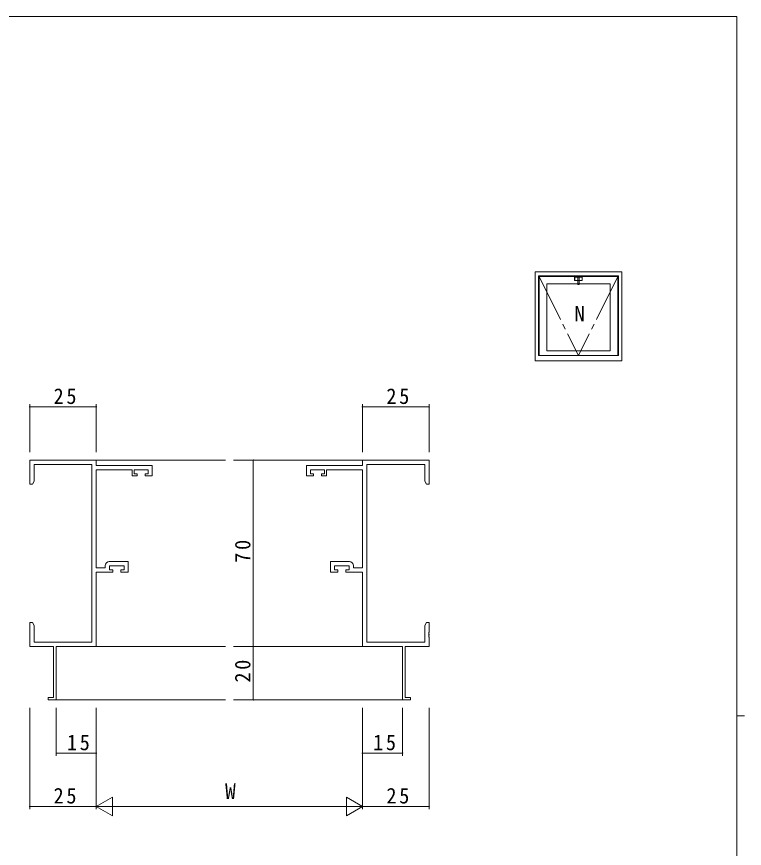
# Model space of a CAD drawing. Units: millimetres, scale not verified. Extents: x -594 to 199, y -420 to 144.
# Drawn here: x -91.7 to 181.6, y -170.9 to 141.4 of the extents above; entities that cross this region are included whole.
import ezdxf
from ezdxf.enums import TextEntityAlignment as Align

# ---------------------------------------------------------------- set-up
doc = ezdxf.new("R2010")
doc.units = ezdxf.units.MM
doc.header["$LTSCALE"] = 2
doc.linetypes.add('CHAIN2', pattern=[12, 9, -1, 1, -1])
for name, color, linetype, lineweight in [('0-1_YKK_ZWAK', 7, 'Continuous', 9), ('0-3_YKK_11', 7, 'Continuous', 9), ('0-4_YKK_12', 2, 'Continuous', 9), ('0-6_YKK_A1', 4, 'Continuous', 9), ('0-7_YKK_D', 6, 'Continuous', 9)]:
    doc.layers.add(name, color=color, linetype=linetype, lineweight=lineweight)
doc.styles.add('ＭＳ ゴシック', font='')
doc.styles.get('ＭＳ ゴシック').set_extended_font_data('MS Gothic')

msp = doc.modelspace()

# ---------------------------------------------------------------- linework, layer by layer
at = {"layer": '0-1_YKK_ZWAK'}
for p, q in [((178.8, 141.4), (-591.2, 141.4)), ((178.8, 141.4), (178.8, -383.6)), ((178.8, -121.1), (181.6, -121.1))]:
    msp.add_line(p, q, dxfattribs=at)
at = {"layer": '0-3_YKK_11'}
for p, q in [((-86.829, -25.105), (-86.829, -34.105)), ((-61.829, -25.105), (-86.829, -25.105)), ((-85.199, -26.735), (-63.459, -26.735)), ((-85.199, -33.014), (-85.199, -26.735)), ((-63.459, -26.735), (-63.459, -93.475)), ((-61.829, -27.105), (-61.829, -25.105)), ((-40.829, -27.105), (-61.829, -27.105)), ((-40.829, -31.005), (-40.829, -27.105)), ((17.171, -27.105), (38.171, -27.105)), ((17.171, -31.005), (17.171, -27.105)), ((38.171, -25.105), (63.171, -25.105)), ((38.171, -27.105), (38.171, -25.105)), ((61.541, -26.735), (39.801, -26.735)), ((39.801, -26.735), (39.801, -93.475)), ((61.541, -33.014), (61.541, -26.735)), ((63.171, -25.105), (63.171, -34.105)), ((-61.829, -28.735), (-48.329, -28.735)), ((-61.829, -65.475), (-61.829, -28.735)), ((-48.329, -28.735), (-48.329, -31.005)), ((-48.329, -31.005), (-46.429, -31.005)), ((-47.529, -28.735), (-42.329, -28.735)), ((-47.529, -30.205), (-47.529, -28.735)), ((-46.429, -30.205), (-47.529, -30.205)), ((-46.429, -31.005), (-46.429, -30.205)), ((-43.429, -30.205), (-43.429, -31.005)), ((-42.329, -30.205), (-43.429, -30.205)), ((-43.429, -31.005), (-40.829, -31.005)), ((-42.329, -28.735), (-42.329, -30.205)), ((19.771, -31.005), (17.171, -31.005)), ((18.671, -28.735), (18.671, -30.205)), ((23.871, -28.735), (18.671, -28.735)), ((18.671, -30.205), (19.771, -30.205)), ((19.771, -30.205), (19.771, -31.005)), ((22.771, -30.205), (23.871, -30.205)), ((22.771, -31.005), (22.771, -30.205)), ((24.671, -31.005), (22.771, -31.005)), ((23.871, -30.205), (23.871, -28.735)), ((24.671, -28.735), (24.671, -31.005)), ((38.171, -28.735), (24.671, -28.735)), ((38.171, -65.475), (38.171, -28.735)), ((-86.829, -34.105), (-85.829, -34.105)), ((-85.829, -34.105), (-85.199, -33.014)), ((62.171, -34.105), (61.541, -33.014)), ((63.171, -34.105), (62.171, -34.105)), ((-58.429, -65.475), (-61.829, -65.475)), ((-58.429, -64.705), (-58.429, -65.475)), ((-49.829, -63.205), (-56.929, -63.205)), ((-56.799, -64.835), (-51.329, -64.835)), ((-56.799, -66.305), (-56.799, -64.835)), ((-51.329, -64.835), (-51.329, -66.305)), ((-49.829, -67.105), (-49.829, -63.205)), ((26.171, -63.205), (33.271, -63.205)), ((26.171, -67.105), (26.171, -63.205)), ((27.671, -64.835), (27.671, -66.305)), ((33.141, -64.835), (27.671, -64.835)), ((33.141, -66.305), (33.141, -64.835)), ((34.771, -64.705), (34.771, -65.475)), ((34.771, -65.475), (38.171, -65.475)), ((-61.829, -67.105), (-55.629, -67.105)), ((-61.829, -95.105), (-61.829, -67.105)), ((-55.629, -66.305), (-56.799, -66.305)), ((-55.629, -67.105), (-55.629, -66.305)), ((-52.629, -66.305), (-52.629, -67.105)), ((-51.329, -66.305), (-52.629, -66.305)), ((-52.629, -67.105), (-49.829, -67.105)), ((28.971, -67.105), (26.171, -67.105)), ((27.671, -66.305), (28.971, -66.305)), ((28.971, -66.305), (28.971, -67.105)), ((31.971, -66.305), (33.141, -66.305)), ((31.971, -67.105), (31.971, -66.305)), ((38.171, -67.105), (31.971, -67.105)), ((38.171, -95.105), (38.171, -67.105)), ((-86.829, -86.105), (-86.829, -89.647)), ((-85.829, -86.105), (-86.829, -86.105)), ((-85.199, -87.197), (-85.829, -86.105)), ((-85.199, -93.475), (-85.199, -87.197)), ((61.541, -87.197), (62.171, -86.105)), ((61.541, -93.475), (61.541, -87.197)), ((62.171, -86.105), (63.171, -86.105)), ((63.171, -86.105), (63.171, -89.647)), ((-86.829, -89.647), (-86.709, -89.83)), ((-86.709, -90.38), (-86.829, -90.564)), ((-86.709, -89.83), (-86.709, -90.38)), ((63.171, -89.647), (63.051, -89.83)), ((63.051, -89.83), (63.051, -90.38)), ((63.051, -90.38), (63.171, -90.564)), ((-86.829, -90.564), (-86.829, -90.647)), ((-86.829, -90.647), (-86.709, -90.83)), ((-86.709, -91.38), (-86.829, -91.564)), ((-86.829, -91.564), (-86.829, -95.105)), ((-86.709, -90.83), (-86.709, -91.38)), ((-63.459, -93.475), (-85.199, -93.475)), ((39.801, -93.475), (61.541, -93.475)), ((63.171, -90.647), (63.051, -90.83)), ((63.051, -90.83), (63.051, -91.38)), ((63.051, -91.38), (63.171, -91.564)), ((63.171, -90.564), (63.171, -90.647)), ((63.171, -91.564), (63.171, -95.105)), ((-86.829, -95.105), (-77.829, -95.105)), ((-77.829, -95.105), (-77.829, -114.205)), ((-76.829, -95.105), (-61.829, -95.105)), ((-76.829, -115.105), (-76.829, -95.105)), ((53.171, -95.105), (38.171, -95.105)), ((53.171, -115.105), (53.171, -95.105)), ((54.171, -95.105), (54.171, -114.205)), ((63.171, -95.105), (54.171, -95.105)), ((-79.829, -114.205), (-79.829, -115.105)), ((-77.829, -114.205), (-79.829, -114.205)), ((-79.829, -115.105), (-76.829, -115.105)), ((56.171, -115.105), (53.171, -115.105)), ((54.171, -114.205), (56.171, -114.205)), ((56.171, -114.205), (56.171, -115.105))]:
    msp.add_line(p, q, dxfattribs=at)
for centre, start, end in [((-56.929, -64.705), 90, 179.99998), ((33.271, -64.705), 0, 89.99998)]:
    msp.add_arc(centre, 1.5, start, end, dxfattribs=at)
at = {"layer": '0-4_YKK_12'}
for p, q in [((-61.829, -25.105), (-13.329, -25.105)), ((38.171, -25.105), (-10.329, -25.105)), ((-61.829, -95.105), (-13.329, -95.105)), ((38.171, -95.105), (-10.329, -95.105)), ((-76.829, -115.105), (-13.329, -115.105)), ((-10.329, -115.105), (53.171, -115.105))]:
    msp.add_line(p, q, dxfattribs=at)
at = {"layer": '0-6_YKK_A1'}
for p, q in [((104.291, 14.14), (104.291, 44.14)), ((104.291, 44.14), (134.291, 44.14)), ((104.541, 14.14), (104.541, 43.79)), ((104.541, 43.79), (134.041, 43.79)), ((118.958, 43.7), (118.958, 43.99)), ((119.116, 43.99), (118.958, 43.99)), ((119.008, 43.99), (119.008, 43.7)), ((119.008, 43.79), (119.016, 43.79)), ((119.016, 43.7), (119.016, 44.015)), ((119.541, 44.04), (119.041, 44.04)), ((119.116, 44.04), (119.116, 43.99)), ((119.116, 44.04), (119.466, 44.04)), ((119.466, 44.04), (119.466, 43.99)), ((119.623, 43.99), (119.466, 43.99)), ((119.566, 43.7), (119.566, 44.015)), ((119.566, 43.79), (119.573, 43.79)), ((119.573, 43.99), (119.573, 43.7)), ((119.623, 43.99), (119.623, 43.7)), ((134.041, 14.14), (134.041, 43.79)), ((134.291, 14.14), (134.291, 44.14)), ((135.541, 12.14), (135.541, 45.64)), ((107.441, 15.89), (107.441, 41.09)), ((107.441, 41.09), (131.141, 41.09)), ((117.843, 43.6), (117.843, 42.38)), ((117.894, 42.431), (117.894, 43.549)), ((117.943, 43.7), (120.638, 43.7)), ((120.638, 42.28), (117.943, 42.28)), ((119.016, 43.638), (117.991, 43.649)), ((119.016, 42.342), (117.991, 42.331)), ((118.881, 42.277), (118.881, 42.341)), ((118.881, 42.305), (119.016, 42.305)), ((119.016, 42.277), (118.881, 42.277)), ((119.623, 42.34), (118.958, 42.34)), ((119.016, 43.586), (119.016, 42.4)), ((119.016, 40.907), (119.016, 42.34)), ((119.516, 43.636), (119.066, 43.636)), ((119.516, 42.35), (119.066, 42.35)), ((119.516, 42.311), (119.066, 42.311)), ((119.566, 43.638), (120.591, 43.649)), ((119.566, 43.586), (119.566, 42.4)), ((119.566, 42.342), (120.591, 42.331)), ((119.566, 40.907), (119.566, 42.34)), ((119.566, 42.305), (119.701, 42.305)), ((119.701, 42.277), (119.566, 42.277)), ((119.701, 42.277), (119.701, 42.341)), ((120.688, 42.431), (120.688, 43.549)), ((120.738, 43.6), (120.738, 42.38)), ((131.141, 15.89), (131.141, 41.09)), ((107.441, 15.89), (131.141, 15.89)), ((104.291, 14.14), (134.291, 14.14)), ((103.041, 12.14), (135.541, 12.14))]:
    msp.add_line(p, q, dxfattribs=at)
at = {"layer": '0-6_YKK_A1', "linetype": 'CHAIN2'}
for p in [(104.541, 43.79), (134.041, 43.79)]:
    msp.add_line(p, (119.291, 14.14), dxfattribs=at)
at = {"layer": '0-6_YKK_A1'}
msp.add_lwpolyline([(103.041, 12.14), (103.041, 45.64), (135.541, 45.64)], dxfattribs=at)
for centre, radius, start, end in [((119.041, 44.015), 0.025, 90, 180), ((119.541, 44.015), 0.025, 0, 90), ((117.943, 43.6), 0.1, 90, 180), ((117.943, 42.38), 0.1, 180, 270), ((117.994, 43.549), 0.1, 87.12286, 180), ((117.994, 42.431), 0.1, 180, 272.87712), ((119.066, 43.586), 0.05, 90, 180), ((119.066, 42.4), 0.05, 180, 270), ((119.066, 42.261), 0.05, 90, 180), ((119.066, 41.011), 0.05, 180, 261.0732), ((119.066, 40.907), 0.05, 180, 261.0732), ((119.291, 42.444), 1.5, 261.0732, 278.92679), ((119.291, 42.34), 1.5, 261.0732, 278.92679), ((119.516, 43.586), 0.05, 0, 90), ((119.516, 42.4), 0.05, 270, 0), ((119.516, 42.261), 0.05, 0, 90), ((119.516, 41.011), 0.05, 278.92679, 0), ((119.516, 40.907), 0.05, 278.92679, 0), ((120.588, 43.549), 0.1, 0, 92.87712), ((120.588, 42.431), 0.1, 269.39786, 0), ((120.638, 43.6), 0.1, 0, 90), ((120.638, 42.38), 0.1, 270, 0)]:
    msp.add_arc(centre, radius, start, end, dxfattribs=at)
at = {"layer": '0-7_YKK_D'}
for p, q in [((-86.829, -22.105), (-86.829, -4.105)), ((-86.829, -5.105), (-61.829, -5.105)), ((-61.829, -22.105), (-61.829, -4.105)), ((38.171, -22.105), (38.171, -4.105)), ((38.171, -5.105), (63.171, -5.105)), ((63.171, -22.105), (63.171, -4.105)), ((14.171, -25.105), (-3.829, -25.105)), ((-2.829, -25.105), (-2.829, -95.105)), ((14.171, -95.105), (-3.829, -95.105)), ((14.171, -95.105), (-3.829, -95.105)), ((-2.829, -95.105), (-2.829, -115.105)), ((14.171, -115.105), (-3.829, -115.105)), ((-86.829, -118.105), (-86.829, -156.105)), ((-76.829, -118.105), (-76.829, -136.105)), ((-61.829, -118.105), (-61.829, -136.105)), ((-61.829, -118.105), (-61.829, -156.105)), ((-61.829, -118.105), (-61.829, -156.105)), ((38.171, -118.105), (38.171, -136.105)), ((38.171, -118.105), (38.171, -156.105)), ((38.171, -118.105), (38.171, -156.105)), ((53.171, -118.105), (53.171, -136.105)), ((63.171, -118.105), (63.171, -156.105)), ((-61.829, -135.105), (-76.829, -135.105)), ((38.171, -135.105), (53.171, -135.105)), ((-61.829, -155.105), (-55.767, -151.605)), ((-55.767, -158.605), (-55.767, -151.605)), ((32.109, -151.605), (32.109, -158.605)), ((38.171, -155.105), (32.109, -151.605)), ((-61.829, -155.105), (-86.829, -155.105)), ((-61.829, -155.105), (-49.705, -155.105)), ((-61.829, -155.105), (-55.767, -158.605)), ((-54.829, -155.105), (31.171, -155.105)), ((38.171, -155.105), (26.046, -155.105)), ((38.171, -155.105), (32.109, -158.605)), ((38.171, -155.105), (63.171, -155.105))]:
    msp.add_line(p, q, dxfattribs=at)
for centre, start, end in [((-86.829, -5.105), 0, 180), ((-86.829, -5.105), 180, 0), ((-61.829, -5.105), 0, 180), ((-61.829, -5.105), 180, 0), ((38.171, -5.105), 0, 180), ((38.171, -5.105), 180, 0), ((63.171, -5.105), 0, 180), ((63.171, -5.105), 180, 0), ((-2.829, -25.105), 90, 270), ((-2.829, -25.105), 270, 90), ((-2.829, -95.105), 90, 270), ((-2.829, -95.105), 90, 270), ((-2.829, -95.105), 270, 90), ((-2.829, -95.105), 270, 90), ((-2.829, -115.105), 90, 270), ((-2.829, -115.105), 270, 90), ((-76.829, -135.105), 0, 180), ((-76.829, -135.105), 180, 0), ((-61.829, -135.105), 0, 180), ((-61.829, -135.105), 180, 0), ((38.171, -135.105), 0, 180), ((38.171, -135.105), 180, 0), ((53.171, -135.105), 0, 180), ((53.171, -135.105), 180, 0), ((-86.829, -155.105), 0, 180), ((-86.829, -155.105), 180, 0), ((63.171, -155.105), 0, 180), ((63.171, -155.105), 180, 0)]:
    msp.add_arc(centre, 0.106, start, end, dxfattribs=at)

# ---------------------------------------------------------------- texts
at = {"layer": '0-6_YKK_A1', "color": 7, "style": 'ＭＳ ゴシック'}
msp.add_text('N', height=5.865, dxfattribs=at).set_placement((117.717, 25.196), align=Align.BOTTOM_LEFT)
at = {"layer": '0-7_YKK_D', "color": 7, "style": 'ＭＳ ゴシック'}
msp.add_text('W', height=5.865, dxfattribs=at).set_placement((-13.429, -154.105), align=Align.BOTTOM_LEFT)
at = {"layer": '0-7_YKK_D', "color": 7, "char_height": 5.865, "attachment_point": 7, "style": 'ＭＳ ゴシック'}
for s, insert in [('\\T1.27;\\W0.95;25', (-77.849, -4.105)), ('\\T1.27;\\W0.95;25', (47.151, -4.105)), ('\\T1.27;\\W0.95;15', (-72.849, -134.105)), ('\\T1.27;\\W0.95;15', (42.151, -134.105)), ('\\T1.27;\\W0.95;25', (-77.849, -154.105)), ('\\T1.27;\\W0.95;25', (47.151, -154.105))]:
    msp.add_mtext(s, dxfattribs=dict(at, insert=insert))
at = {"layer": '0-7_YKK_D', "color": 7, "char_height": 5.865, "attachment_point": 7, "rotation": 90, "style": 'ＭＳ ゴシック'}
for s, insert in [('\\T1.27;\\W0.95;70', (-3.829, -63.625)), ('\\T1.27;\\W0.95;20', (-3.829, -108.625))]:
    msp.add_mtext(s, dxfattribs=dict(at, insert=insert))

doc.saveas('drawing.dxf')
